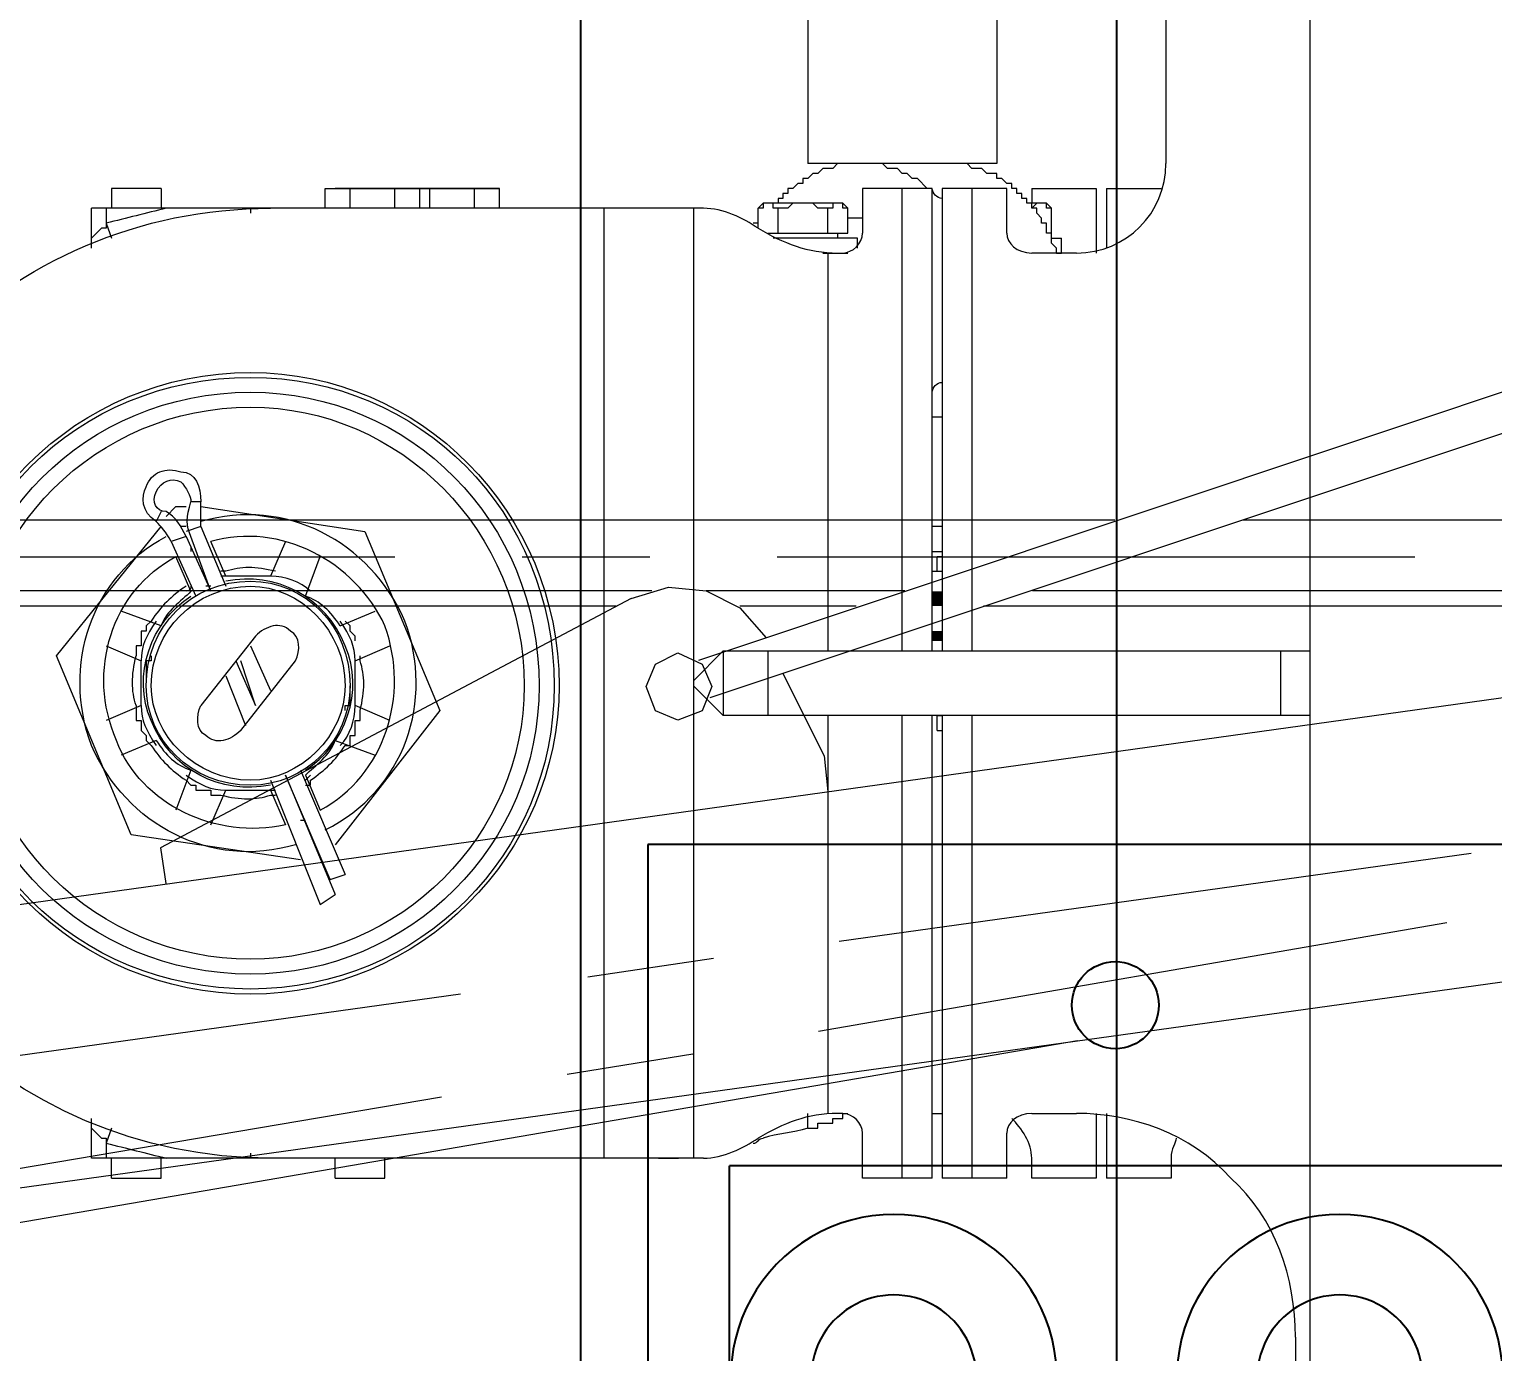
# Model space of a CAD drawing. Header units: millimetres. Extents: x 25083 to 52777, y 24772 to 45779.
# Drawn here: x 38677.4 to 38786.7, y 33509.1 to 33607.9 of the extents above; entities that cross this region are included whole.
import ezdxf

# ---------------------------------------------------------------- set-up
doc = ezdxf.new("R2010")
doc.units = ezdxf.units.MM
doc.layers.add('小车', color=7, linetype='Continuous')
doc.styles.get("Standard").update_dxf_attribs({"font": ''})
doc.styles.get('Standard').set_extended_font_data('SimSun')
doc.dimstyles.new('15', dxfattribs={"dimtxt": 15, "dimasz": 10, "dimexe": 2, "dimexo": 1, "dimgap": 1, "dimtad": 1, "dimdsep": 46, "dimtxsty": 'Standard', "dimcen": 2.5, "dimadec": 0, "dimazin": 0, "dimtfac": 1, "dimtmove": 2, "dimatfit": 3, "dimfxl": 1, "dimtolj": 1, "dimarcsym": 0})
doc.dimstyles.new('ISO-25', dxfattribs={"dimtxt": 2.5, "dimasz": 2.5, "dimexe": 1.25, "dimexo": 0.625, "dimtad": 1, "dimtxsty": 'Standard', "dimcen": 2.5, "dimadec": 0, "dimazin": 0, "dimtfac": 1, "dimtmove": 0, "dimatfit": 3, "dimfxl": 1, "dimarcsym": 0})

# ---------------------------------------------------------------- blocks, each defined once
blk = doc.blocks.new('A$C6E4F4F8B')
for p, q in [((0, 70), (197.2, 70)), ((0, 70), (0, 0)), ((197.2, 70), (197.2, 0)), ((40.15, 63.8), (57.53, 63.8)), ((62.1, 63.92), (62.1, 6.08)), ((135.1, 63.92), (135.1, 6.08)), ((157.05, 63.8), (139.67, 63.8)), ((57.53, 57.8), (40.15, 57.8)), ((139.67, 57.8), (157.05, 57.8)), ((62.5, 52.83), (62.5, 49.63)), ((68.5, 52.83), (68.5, 49.63)), ((128.7, 52.83), (128.7, 49.63)), ((134.7, 52.83), (134.7, 49.63)), ((68.5, 49.63), (62.5, 49.63)), ((128.7, 49.63), (134.7, 49.63)), ((54.12, 45.5), (40.15, 45.5)), ((143.08, 45.5), (157.05, 45.5)), ((54.12, 39.5), (40.15, 39.5)), ((143.08, 39.5), (157.05, 39.5)), ((54.12, 30.5), (40.15, 30.5)), ((143.08, 30.5), (157.05, 30.5)), ((54.12, 24.5), (40.15, 24.5)), ((143.08, 24.5), (157.05, 24.5)), ((62.5, 17.17), (62.5, 20.37)), ((68.5, 20.37), (62.5, 20.37)), ((68.5, 17.17), (68.5, 20.37)), ((128.7, 17.17), (128.7, 20.37)), ((128.7, 20.37), (134.7, 20.37)), ((134.7, 17.17), (134.7, 20.37)), ((57.53, 12.2), (40.15, 12.2)), ((139.67, 12.2), (157.05, 12.2)), ((40.15, 6.2), (57.53, 6.2)), ((157.05, 6.2), (139.67, 6.2)), ((0, 0), (197.2, 0))]:
    blk.add_line(p, q)
at = {"color": 1}
for p, q in [((64, 63.92), (24, 63.92)), ((24, 63.92), (24, 6.08)), ((74, 63.92), (24, 63.92)), ((24, 63.92), (24, 6.08)), ((123.2, 63.92), (173.2, 63.92)), ((133.2, 63.92), (173.2, 63.92)), ((173.2, 63.92), (173.2, 6.08)), ((173.2, 63.92), (173.2, 6.08)), ((64, 6.08), (24, 6.08)), ((74, 6.08), (24, 6.08)), ((123.2, 6.08), (173.2, 6.08)), ((133.2, 6.08), (173.2, 6.08))]:
    blk.add_line(p, q, dxfattribs=at)
at = {"color": 6, "ltscale": 15}
for p, q in [((74, 6.08), (74, 63.92)), ((123.2, 6.08), (123.2, 63.92))]:
    blk.add_line(p, q, dxfattribs=at)
for centre in [(47.28, 35), (47.28, 35), (149.92, 35), (149.92, 35)]:
    blk.add_circle(centre, 4.1, dxfattribs=at)
for centre in [(12, 34.89), (185.2, 34.89), (185.2, 34.89)]:
    blk.add_circle(centre, 3.25)
for centre, radius, start, end in [((39.79, 51.65), 12.16, 88.3056, 271.6944), ((57.53, 52.83), 10.97, 0, 90), ((139.67, 52.83), 10.97, 90, 180), ((157.41, 51.65), 12.16, 268.3056, 91.6944), ((39.8, 51.65), 6.16, 86.7014, 273.2986), ((57.53, 52.83), 4.97, 0, 90), ((139.67, 52.83), 4.97, 90, 180), ((157.4, 51.65), 6.16, 266.7014, 93.2986), ((54.12, 35), 4.5, 270, 90), ((143.08, 35), 4.5, 90, 270), ((39.79, 18.35), 12.16, 88.3056, 271.6944), ((157.41, 18.35), 12.16, 268.3056, 91.6944), ((39.8, 18.35), 6.16, 86.7014, 273.2986), ((157.4, 18.35), 6.16, 266.7014, 93.2986), ((57.53, 17.17), 10.97, 270, 0), ((57.53, 17.17), 4.97, 270, 0), ((139.67, 17.17), 10.97, 180, 270), ((139.67, 17.17), 4.97, 180, 270)]:
    blk.add_arc(centre, radius, start, end)
at = {"ltscale": 15}
for centre, start, end in [((54.12, 35), 270, 90), ((143.08, 35), 90, 270)]:
    blk.add_arc(centre, 10.5, start, end, dxfattribs=at)
blk = doc.blocks.new('*D925')
at = {"color": 0, "lineweight": -2}
for p, q in [((29677.86, 34881.66), (29677.86, 32448.29)), ((40733.02, 34757.65), (40733.02, 32448.29)), ((29680.36, 32449.54), (40730.52, 32449.54))]:
    blk.add_line(p, q, dxfattribs=at)
at = {"color": 0}
for points in [[(29680.36, 32449.96), (29680.36, 32449.13), (29677.86, 32449.54)], [(40730.52, 32449.13), (40730.52, 32449.96), (40733.02, 32449.54)]]:
    blk.add_solid(points, dxfattribs=at)
at = {"layer": 'DEFPOINTS', "color": 0}
for p in [(29677.86, 34882.29), (40733.02, 34758.27), (40733.02, 32449.54)]:
    blk.add_point(p, dxfattribs=at)
at = {"color": 0, "insert": (35205.44, 32451.63), "char_height": 2.5, "attachment_point": 5}
blk.add_mtext('11055,15', dxfattribs=at)
blk = doc.blocks.new('zw$D2F4')
h = blk.add_hatch(color=7)
h.dxf.hatch_style = 2
h.paths.add_polyline_path([(383.61, 745.32), (383.61, 746.06), (382.87, 746.06), (382.87, 745.32)])
h = blk.add_hatch(color=7)
h.dxf.hatch_style = 2
h.paths.add_polyline_path([(385.47, 746.06), (385.47, 745.32), (386.58, 745.32), (386.58, 746.06)])
at = {"color": 7, "lineweight": 5}
for points in [[(368.39, 805.85), (381.76, 811.42)], [(381.76, 811.42), (391.41, 803.62)], [(344.25, 763.14), (344.25, 808.82)], [(344.25, 808.82), (346.48, 808.82)], [(346.48, 808.82), (345.74, 808.08), (345.74, 807.71), (345.36, 807.71)], [(412.95, 808.82), (415.18, 808.82)], [(414.07, 807.71), (413.69, 807.71), (413.69, 808.08), (412.95, 808.82)], [(415.18, 763.14), (415.18, 808.82)], [(342.76, 807.33), (342.76, 803.62)], [(342.76, 807.33), (344.25, 807.33)], [(345.36, 807.71), (344.25, 807.71)], [(346.48, 807.33), (345.36, 807.71)], [(378.04, 805.11), (376.93, 807.71)], [(382.5, 807.71), (381.39, 805.11)], [(414.07, 807.71), (412.95, 807.33)], [(415.18, 807.71), (414.07, 807.71)], [(416.66, 807.33), (415.18, 807.33)], [(416.66, 803.62), (416.66, 807.33)], [(375.44, 803.99), (374.33, 806.59)], [(383.99, 803.62), (385.1, 806.59)], [(366.53, 793.22), (368.39, 805.85)], [(380.64, 804.73), (379.9, 804.73)], [(381.76, 804.36), (381.39, 804.36), (381.39, 804.73), (380.64, 804.73)], [(342.76, 803.62), (344.25, 803.62)], [(392.53, 803.62), (391.78, 803.99)], [(392.16, 803.25), (392.9, 802.51)], [(416.66, 803.62), (415.18, 803.62)], [(373.22, 801.39), (370.24, 802.51)], [(390.3, 802.88), (386.21, 801.02)], [(386.58, 801.39), (389.18, 802.51)], [(390.67, 801.76), (390.3, 802.88)], [(392.9, 802.51), (392.9, 801.76)], [(390.67, 801.76), (386.58, 799.91)], [(386.58, 799.91), (390.67, 801.39)], [(391.41, 800.65), (391.04, 801.76)], [(393.27, 800.65), (393.27, 801.39)], [(369.13, 799.91), (371.73, 798.79)], [(383.24, 796.57), (378.04, 800.65)], [(391.41, 800.65), (386.96, 798.79)], [(387.7, 798.79), (390.3, 799.91)], [(392.9, 800.65), (391.04, 788.4)], [(380.27, 798.79), (376.56, 797.31)], [(376.19, 797.68), (381.39, 793.59)], [(381.39, 798.05), (378.04, 796.57)], [(378.04, 796.57), (381.39, 797.68)], [(344.62, 796.94), (344.25, 796.94)], [(382.5, 796.94), (379.16, 795.45)], [(415.18, 796.94), (414.81, 796.94)], [(372.47, 795.45), (363.19, 791.74)], [(371.73, 795.45), (369.13, 794.34)], [(390.3, 794.34), (387.7, 795.45)], [(372.84, 794.34), (363.93, 790.62)], [(365.05, 790.99), (372.84, 794.34)], [(373.22, 793.22), (365.42, 789.88)], [(372.84, 792.85), (370.24, 791.74)], [(386.21, 792.85), (389.18, 791.74)], [(363.19, 791.74), (363.93, 790.62)], [(365.05, 790.99), (365.42, 789.88)], [(415.18, 791.37), (416.66, 791.37)], [(416.66, 791.37), (416.66, 790.25)], [(416.66, 791.37), (416.66, 790.62)], [(342.76, 790.62), (344.25, 790.62)], [(342.76, 790.62), (342.76, 786.91)], [(377.67, 782.82), (367.65, 790.62)], [(375.44, 790.62), (374.33, 787.65)], [(377.67, 789.88), (378.04, 789.88), (378.04, 789.51), (378.79, 789.51)], [(383.99, 790.25), (385.1, 787.65)], [(416.66, 778.74), (416.66, 790.62)], [(416.66, 790.25), (416.66, 789.51)], [(376.93, 786.54), (378.04, 789.14)], [(378.79, 789.51), (379.53, 789.51)], [(381.39, 789.14), (382.5, 786.54)], [(415.18, 789.51), (416.66, 789.51)], [(416.66, 789.51), (416.66, 787.65)], [(391.04, 788.4), (377.67, 782.82)], [(416.66, 787.65), (416.66, 786.17)], [(342.76, 786.91), (344.25, 786.91)], [(415.18, 786.17), (416.66, 786.17)], [(416.66, 786.17), (416.66, 785.05)], [(416.66, 785.05), (416.66, 784.31)], [(416.66, 784.68), (416.66, 784.31)], [(416.66, 784.31), (416.66, 784.68)], [(415.18, 784.31), (416.66, 784.31)], [(415.18, 783.57), (416.66, 783.57)], [(416.66, 784.31), (416.66, 783.57)], [(416.66, 783.57), (416.66, 781.71)], [(416.66, 781.71), (416.66, 780.23)], [(415.18, 780.23), (416.66, 780.23)], [(416.66, 780.23), (416.66, 779.11)], [(416.66, 779.11), (416.66, 778.37)], [(415.18, 778.37), (416.66, 778.37)], [(416.66, 778.37), (416.66, 778.74)], [(344.25, 766.48), (344.25, 772.06)], [(415.18, 766.48), (415.18, 772.06)], [(415.18, 770.57), (344.25, 770.57)], [(344.25, 766.48), (344.25, 765)], [(415.18, 765), (415.18, 766.48)], [(415.18, 763.89), (344.25, 763.89)], [(379.53, 763.89), (377.3, 761.66)], [(382.13, 761.66), (379.9, 763.89)], [(377.3, 717.84), (377.3, 761.66)], [(382.13, 761.66), (377.3, 761.66)], [(382.13, 761.66), (382.13, 717.84)], [(382.13, 758.32), (377.3, 758.32)], [(413.32, 758.32), (413.32, 752.37)], [(413.69, 759.06), (415.18, 759.06)], [(415.55, 758.69), (415.18, 759.06)], [(415.55, 758.32), (415.55, 758.69), (415.18, 758.69), (415.18, 759.06)], [(415.18, 757.57), (415.18, 757.94), (415.55, 757.94), (415.55, 758.32)], [(415.55, 752.74), (415.55, 758.69)], [(412.95, 753.12), (412.95, 757.94)], [(412.95, 751.63), (412.95, 757.94)], [(413.32, 757.57), (415.18, 757.57)], [(415.55, 755.72), (415.55, 756.46), (415.18, 756.83), (415.18, 757.57)], [(418.52, 751.63), (418.52, 753.12), (418.15, 753.49), (418.15, 754.23), (417.78, 754.6), (417.78, 754.97), (417.41, 755.34), (417.41, 755.72), (417.04, 755.72), (417.04, 756.09), (416.66, 756.46), (416.66, 756.83), (416.29, 756.83), (416.29, 757.2), (415.92, 757.2), (415.92, 757.57), (415.55, 757.57), (415.55, 757.94)], [(346.48, 755.34), (347.59, 755.34)], [(346.48, 755.34), (346.48, 754.6), (346.85, 754.6), (346.85, 753.49), (347.22, 753.49), (347.22, 752.74), (347.59, 752.74), (347.59, 752.37)], [(415.18, 753.86), (415.18, 754.6), (415.55, 754.97), (415.55, 755.72)], [(418.52, 741.23), (418.52, 755.34)], [(449.34, 755.34), (418.52, 755.34)], [(377.3, 753.86), (347.59, 753.86)], [(411.84, 753.86), (382.13, 753.86)], [(411.84, 754.23), (411.84, 752.37)], [(413.32, 753.86), (415.18, 753.86)], [(415.55, 753.12), (415.55, 753.49), (415.18, 753.49), (415.18, 753.86)], [(347.59, 752.74), (347.59, 753.12)], [(411.84, 753.12), (411.84, 752.74)], [(413.32, 753.12), (412.95, 753.12)], [(415.18, 752.37), (415.18, 752.74), (415.55, 752.74), (415.55, 753.12)], [(415.55, 752.74), (415.18, 752.37)], [(412.21, 751.63), (412.95, 751.63)], [(413.32, 752.37), (415.18, 752.37)], [(414.44, 751.63), (414.44, 752)], [(416.66, 746.43), (417.41, 747.17), (417.41, 747.55), (417.78, 747.92), (417.78, 748.29), (418.15, 748.66), (418.15, 749.4), (418.52, 749.77), (418.52, 750.52), (418.52, 750.89), (418.52, 751.63)], [(342.76, 751.26), (346.11, 751.26)], [(342.76, 746.06), (342.76, 751.26)], [(416.66, 751.26), (413.32, 751.26)], [(416.66, 746.06), (416.66, 751.26)], [(342.76, 748.29), (377.3, 748.29)], [(382.13, 748.29), (416.66, 748.29)], [(342.76, 746.06), (377.3, 746.06)], [(377.3, 745.32), (342.76, 745.32)], [(342.76, 740.49), (342.76, 745.32)], [(347.59, 746.06), (347.59, 745.32)], [(376.19, 745.69), (377.3, 745.69)], [(376.19, 745.69), (376.19, 745.32)], [(377.3, 745.69), (377.3, 745.32)], [(382.13, 746.06), (416.66, 746.06)], [(416.66, 745.32), (382.13, 745.32)], [(388.07, 746.06), (388.07, 745.32)], [(388.07, 745.69), (389.18, 745.69)], [(388.07, 745.69), (388.07, 745.32)], [(389.18, 745.69), (389.18, 745.32)], [(389.56, 746.06), (389.56, 745.32)], [(391.41, 745.32), (391.41, 746.06)], [(399.58, 745.32), (399.58, 746.06)], [(416.66, 740.49), (416.66, 745.32)], [(411.84, 736.78), (412.21, 736.78), (412.58, 737.15), (413.32, 737.15), (413.32, 737.52), (414.07, 737.52), (414.07, 737.89), (414.44, 737.89), (414.81, 738.26), (415.18, 738.26), (415.18, 738.63), (415.55, 738.63), (415.55, 739), (415.92, 739), (415.92, 739.38), (416.29, 739.38), (416.29, 739.75), (416.66, 739.75), (416.66, 740.12), (417.04, 740.12), (417.04, 740.49), (417.41, 740.86), (417.41, 741.23), (417.78, 741.23), (417.78, 741.98), (418.15, 742.35), (418.15, 743.09), (418.52, 743.46), (418.52, 744.95)], [(377.3, 743.09), (342.76, 743.09)], [(416.66, 743.09), (382.13, 743.09)], [(450.83, 741.23), (418.52, 741.23)], [(342.76, 740.49), (346.11, 740.49)], [(413.32, 740.49), (416.66, 740.49)], [(342.76, 738.63), (344.25, 738.63)], [(342.76, 733.81), (342.76, 738.63)], [(347.59, 738.63), (347.59, 735.29)], [(411.84, 735.29), (411.84, 738.63)], [(415.55, 737.89), (415.55, 738.26), (415.18, 738.63)], [(416.66, 738.63), (415.55, 738.63)], [(415.55, 737.52), (415.55, 738.63)], [(416.66, 738.63), (416.66, 733.81)], [(415.18, 737.15), (415.18, 737.52), (415.55, 737.52), (415.55, 737.89)], [(415.55, 737.52), (415.18, 737.15)], [(411.84, 736.78), (411.84, 736.4)], [(411.84, 736.4), (412.95, 736.4)], [(412.95, 737.15), (412.95, 736.4)], [(413.32, 737.15), (415.18, 737.15)], [(347.59, 733.81), (342.76, 733.81)], [(347.59, 733.06), (342.76, 733.06)], [(342.76, 728.23), (342.76, 733.06)], [(416.66, 733.81), (411.84, 733.81)], [(416.66, 733.06), (412.21, 733.06)], [(416.66, 733.06), (416.66, 728.98)], [(344.25, 728.23), (342.76, 728.23)], [(433.38, 728.61), (418.52, 728.61)], [(382.13, 720.07), (377.3, 720.07)], [(330.88, 718.95), (322.34, 718.95)], [(108.81, 717.84), (468.66, 717.84)]]:
    blk.add_lwpolyline(points, dxfattribs=at)
at = {"color": 7, "lineweight": 0}
for points in [[(378.04, 805.48), (376.93, 805.48), (376.93, 805.11), (376.56, 805.11)], [(384.36, 804.36), (383.99, 804.73), (383.61, 804.73), (383.61, 805.11), (382.5, 805.11), (382.5, 805.48), (381.76, 805.48)], [(376.56, 805.11), (376.19, 805.11), (375.82, 804.73), (375.44, 804.73), (375.07, 804.36)], [(372.47, 801.76), (372.1, 801.39), (372.1, 801.02), (371.73, 801.02), (371.73, 799.91), (371.36, 799.91), (371.36, 799.16)], [(388.07, 798.79), (388.07, 799.16)], [(371.36, 795.45), (371.36, 795.08)], [(372.1, 792.85), (372.1, 792.48), (372.47, 792.48)], [(375.07, 789.88), (375.07, 789.51), (375.82, 789.51), (375.82, 789.14), (376.93, 789.14), (376.93, 788.77), (377.67, 788.77)], [(382.87, 789.14), (383.24, 789.14), (383.61, 789.51), (383.99, 789.51), (384.36, 789.88)], [(381.39, 788.77), (381.76, 788.77)]]:
    blk.add_lwpolyline(points, dxfattribs=at)
at = {"color": 7, "lineweight": 5}
for points in [[(344.25, 795.45), (344.25, 815.13), (360.22, 830.73), (379.53, 830.73)], [(379.53, 830.73), (399.21, 830.73), (415.18, 815.13), (415.18, 795.45)], [(375.07, 808.82), (381.01, 811.05), (387.7, 808.82), (390.67, 803.25)], [(346.48, 808.82), (346.85, 808.82), (346.85, 808.82), (347.22, 808.82)], [(367.65, 793.59), (365.79, 799.91), (369.13, 806.22), (375.07, 808.82)], [(375.44, 806.96), (380.64, 809.19), (386.58, 807.33), (389.18, 802.51)], [(412.21, 808.82), (412.58, 808.82), (412.58, 808.82), (412.95, 808.82)], [(345.36, 807.71), (344.99, 806.22), (344.62, 804.73), (344.25, 803.25)], [(415.18, 803.25), (414.81, 804.73), (414.44, 806.22), (414.07, 807.71)], [(369.13, 794.34), (368.02, 799.54), (370.62, 805.11), (375.44, 806.96)], [(376.93, 804.36), (380.27, 805.85), (384.36, 804.36), (386.21, 801.39)], [(372.1, 795.45), (371.36, 799.16), (373.22, 802.88), (376.93, 804.36)], [(378.04, 805.11), (376.93, 805.11), (376.19, 804.73), (375.07, 803.99)], [(378.04, 805.11), (379.16, 805.11), (380.27, 805.11), (381.39, 805.11)], [(384.36, 803.99), (383.24, 804.73), (382.5, 805.11), (381.39, 805.11)], [(391.78, 803.99), (392.53, 805.11), (393.64, 805.11), (394.38, 804.73)], [(392.53, 803.25), (392.53, 803.99), (393.27, 804.36), (394.01, 803.99)], [(394.38, 804.73), (395.5, 804.36), (395.87, 803.25), (395.5, 802.14)], [(375.44, 803.99), (374.33, 803.25), (373.59, 802.51), (373.22, 801.39)], [(386.58, 801.39), (385.84, 802.14), (385.1, 803.25), (383.99, 803.62)], [(390.3, 802.88), (391.04, 803.25), (391.41, 803.62), (391.78, 803.99)], [(390.67, 801.76), (391.41, 802.14), (392.16, 802.51), (392.53, 803.25)], [(394.01, 803.99), (394.75, 803.62), (395.13, 802.88), (394.75, 802.14)], [(391.41, 801.76), (391.41, 801.76), (391.41, 801.76), (391.41, 802.14)], [(395.5, 802.14), (395.5, 801.02), (394.38, 800.65), (393.27, 800.65)], [(394.75, 802.14), (394.38, 801.76), (393.64, 801.39), (393.27, 801.39)], [(372.84, 801.76), (372.1, 800.65), (371.73, 799.91), (371.73, 798.79)], [(375.82, 800.28), (376.19, 801.02), (377.3, 801.02), (378.04, 800.65)], [(386.96, 801.39), (386.96, 801.39), (386.58, 801.39), (386.58, 801.76)], [(389.93, 801.39), (389.56, 801.39), (389.56, 801.39), (389.56, 801.39)], [(390.67, 801.39), (391.41, 801.76), (392.16, 801.76), (393.27, 801.39)], [(376.19, 797.68), (375.44, 798.42), (375.07, 799.54), (375.82, 800.28)], [(383.99, 786.91), (388.81, 789.14), (391.78, 794.71), (390.3, 799.91)], [(384.36, 785.42), (390.3, 788.02), (393.64, 794.34), (391.78, 800.65)], [(386.96, 799.91), (386.96, 800.28), (386.96, 800.28), (386.96, 800.28)], [(386.96, 799.91), (386.96, 800.28), (386.96, 800.28), (386.96, 800.28)], [(387.33, 800.28), (387.33, 800.28), (387.33, 800.28), (387.33, 800.28)], [(391.41, 800.65), (391.78, 800.65), (392.53, 800.65), (393.27, 800.65)], [(371.73, 798.79), (371.73, 797.68), (371.73, 796.57), (371.73, 795.45)], [(382.5, 789.88), (386.21, 791.37), (388.07, 795.08), (387.33, 798.79)], [(387.7, 798.79), (387.7, 798.79), (387.7, 798.79), (387.7, 799.16)], [(387.7, 795.45), (387.7, 796.57), (387.7, 797.68), (387.7, 798.79)], [(383.61, 793.97), (384.36, 794.71), (383.99, 795.82), (383.24, 796.57)], [(371.73, 795.45), (371.73, 795.45), (371.73, 795.45), (371.73, 795.08)], [(386.58, 792.48), (387.33, 793.22), (387.7, 794.34), (387.7, 795.45)], [(372.47, 794.34), (372.47, 794.34), (372.47, 794.34), (372.47, 794.34)], [(372.47, 794.34), (372.47, 794.34), (372.47, 794.34), (372.47, 794.34)], [(369.5, 793.22), (369.5, 793.22), (369.5, 793.22), (369.5, 792.85)], [(372.1, 793.97), (372.1, 793.97), (372.1, 793.97), (372.1, 793.97)], [(381.39, 793.59), (382.13, 793.22), (383.24, 793.22), (383.61, 793.97)], [(368.02, 792.48), (368.02, 792.48), (368.02, 792.48), (368.02, 792.48)], [(372.47, 792.85), (372.47, 792.85), (372.47, 792.85), (372.84, 792.48)], [(372.84, 792.85), (373.59, 792.11), (374.33, 790.99), (375.44, 790.62)], [(373.22, 792.85), (375.07, 789.88), (379.16, 788.4), (382.5, 789.88)], [(383.99, 790.25), (385.1, 790.99), (385.84, 791.74), (386.21, 792.85)], [(368.76, 791.37), (371.73, 785.42), (378.41, 783.2), (384.36, 785.42)], [(370.24, 791.74), (372.84, 786.91), (378.79, 785.05), (383.99, 786.91)], [(375.07, 790.25), (375.82, 789.51), (376.93, 789.14), (378.04, 789.14)], [(381.39, 789.14), (382.5, 789.14), (383.24, 789.51), (384.36, 790.25)], [(378.04, 789.14), (379.16, 789.14), (380.27, 789.14), (381.39, 789.14)], [(344.25, 763.14), (344.25, 761.66), (344.99, 760.17), (345.74, 759.06)], [(413.69, 759.06), (414.44, 760.17), (415.18, 761.66), (415.18, 763.14)], [(345.36, 759.43), (345.36, 759.06), (345.74, 759.06), (345.74, 758.69)], [(414.07, 759.06), (414.07, 759.43), (414.07, 759.43), (414.07, 759.43)], [(347.59, 753.12), (347.59, 755.34), (346.85, 757.2), (345.74, 759.06)], [(346.48, 755.34), (346.11, 756.46), (346.11, 757.57), (345.74, 758.69)], [(413.69, 759.06), (412.58, 757.2), (411.84, 755.34), (411.84, 753.12)], [(346.11, 751.26), (346.85, 751.26), (347.59, 752), (347.59, 752.74)], [(411.84, 752.74), (411.84, 752), (412.58, 751.26), (413.32, 751.26)], [(412.95, 753.49), (412.95, 753.49), (412.95, 753.49), (412.95, 753.49)], [(414.44, 752), (414.44, 752), (414.44, 752.37), (414.44, 752.37)], [(414.44, 751.26), (414.44, 751.26), (414.44, 751.63), (414.44, 752)], [(414.44, 751.26), (414.44, 751.26), (414.44, 751.26), (414.44, 751.63)], [(401.44, 746.06), (401.81, 746.06), (402.18, 745.69), (402.18, 745.32)], [(415.92, 745.32), (415.92, 745.69), (416.29, 746.06), (416.66, 746.06)], [(344.25, 738.63), (345.36, 738.63), (346.48, 739.38), (347.22, 740.12)], [(347.59, 738.63), (347.59, 739.75), (346.85, 740.49), (346.11, 740.49)], [(413.32, 740.49), (412.58, 740.49), (411.84, 739.75), (411.84, 738.63)], [(342.76, 723.78), (346.11, 726.75), (347.59, 731.21), (347.59, 735.29)], [(411.84, 735.29), (411.84, 731.58), (414.81, 728.61), (418.52, 728.61)], [(345.74, 727.86), (345.36, 727.86), (344.99, 728.23), (344.25, 728.23)], [(330.88, 718.95), (335.34, 718.95), (339.79, 720.44), (342.76, 723.78)]]:
    blk.add_open_spline(points, degree=3, dxfattribs=at)
for points in [[(379.53, 820.33), (366.9, 820.33), (356.5, 809.93), (356.5, 796.94), (356.5, 784.31), (366.9, 773.91), (379.53, 773.91), (392.53, 773.91), (402.92, 784.31), (402.92, 796.94), (402.92, 809.93), (392.53, 820.33), (379.53, 820.33)], [(379.53, 819.96), (366.9, 819.96), (356.88, 809.93), (356.88, 796.94), (356.88, 784.31), (366.9, 774.28), (379.53, 774.28), (392.53, 774.28), (402.55, 784.31), (402.55, 796.94), (402.55, 809.93), (392.53, 819.96), (379.53, 819.96)], [(379.53, 818.85), (367.65, 818.85), (357.99, 809.19), (357.99, 796.94), (357.99, 785.05), (367.65, 775.4), (379.53, 775.4), (391.78, 775.4), (401.44, 785.05), (401.44, 796.94), (401.44, 809.19), (391.78, 818.85), (379.53, 818.85)], [(379.53, 817.73), (368.39, 817.73), (359.1, 808.45), (359.1, 796.94), (359.1, 785.8), (368.39, 776.51), (379.53, 776.51), (391.04, 776.51), (400.33, 785.8), (400.33, 796.94), (400.33, 808.45), (391.04, 817.73), (379.53, 817.73)], [(379.53, 804.73), (375.44, 804.73), (372.1, 801.39), (372.1, 796.94), (372.1, 792.85), (375.44, 789.51), (379.53, 789.51), (383.99, 789.51), (387.33, 792.85), (387.33, 796.94), (387.33, 801.39), (383.99, 804.73), (379.53, 804.73)], [(379.53, 804.36), (375.82, 804.36), (372.47, 801.02), (372.47, 796.94), (372.47, 793.22), (375.82, 789.88), (379.53, 789.88), (383.61, 789.88), (386.96, 793.22), (386.96, 796.94), (386.96, 801.02), (383.61, 804.36), (379.53, 804.36)]]:
    blk.add_open_spline(points, degree=3, knots=[0, 0, 0, 0, 1, 1, 1, 2, 2, 2, 3, 3, 3, 4, 4, 4, 4], dxfattribs=at)
at = {"color": 7, "lineweight": 0}
for points in [[(378.04, 805.48), (379.16, 805.85), (380.27, 805.85), (381.76, 805.48)], [(375.07, 804.36), (373.96, 803.62), (373.22, 802.88), (372.47, 801.76)], [(386.96, 801.76), (386.21, 802.88), (385.47, 803.62), (384.36, 804.36)], [(387.7, 800.28), (387.7, 800.28), (387.7, 800.28), (387.7, 800.28)], [(371.36, 799.16), (370.99, 797.68), (370.99, 796.57), (371.36, 795.45)], [(388.07, 795.08), (388.44, 796.57), (388.44, 797.68), (388.07, 798.79)], [(371.73, 793.97), (371.73, 793.97), (371.73, 793.97), (371.73, 793.97)], [(372.47, 792.48), (373.22, 791.37), (373.96, 790.62), (375.07, 789.88)], [(377.67, 788.77), (379.16, 788.4), (380.27, 788.4), (381.39, 788.77)]]:
    blk.add_open_spline(points, degree=3, dxfattribs=at)
blk = doc.blocks.new('*D469')
at = {"layer": 'DEFPOINTS', "color": 0}
for p in [(36061.19, 116692.22), (36180.04, 116685.35), (36180.04, 116527.03)]:
    blk.add_point(p, dxfattribs=at)
at = {"layer": '小车', "color": 0, "linetype": 'Continuous', "lineweight": -2}
for p, q in [((36061.19, 116691.22), (36061.19, 116525.03)), ((36180.04, 116684.35), (36180.04, 116525.03)), ((36071.19, 116527.03), (36084.17, 116527.03)), ((36170.04, 116527.03), (36146.42, 116527.03))]:
    blk.add_line(p, q, dxfattribs=at)
at = {"layer": '小车', "color": 0}
for points in [[(36071.19, 116528.7), (36071.19, 116525.37), (36061.19, 116527.03)], [(36170.04, 116528.7), (36170.04, 116525.37), (36180.04, 116527.03)]]:
    blk.add_solid(points, dxfattribs=at)
at = {"layer": '小车', "color": 0, "insert": (36115.3, 116527.03), "char_height": 15, "attachment_point": 5}
blk.add_mtext('\\A1;118.85', dxfattribs=at)
blk = doc.blocks.new('*D470')
at = {"layer": 'DEFPOINTS', "color": 0}
for p in [(36180.04, 116639.33), (36197.54, 116639.33), (36197.54, 116438.26)]:
    blk.add_point(p, dxfattribs=at)
at = {"layer": '小车', "color": 0, "linetype": 'Continuous', "lineweight": -2}
for p, q in [((36180.04, 116638.33), (36180.04, 116436.26)), ((36197.54, 116638.33), (36197.54, 116436.26)), ((36170.04, 116438.26), (36160.04, 116438.26)), ((36180.04, 116438.26), (36197.54, 116438.26)), ((36207.54, 116438.26), (36217.54, 116438.26))]:
    blk.add_line(p, q, dxfattribs=at)
at = {"layer": '小车', "color": 0}
for points in [[(36170.04, 116439.93), (36170.04, 116436.59), (36180.04, 116438.26)], [(36207.54, 116439.93), (36207.54, 116436.59), (36197.54, 116438.26)]]:
    blk.add_solid(points, dxfattribs=at)
at = {"layer": '小车', "color": 0, "insert": (36193.65, 116438.26), "char_height": 15, "attachment_point": 5}
blk.add_mtext('\\A1;17.5', dxfattribs=at)
blk = doc.blocks.new('A$C1A4175F5')
at = {"layer": '小车', "color": 7, "lineweight": 0}
for points in [[(428.216, 502.968), (867.071, 356.403)], [(428.216, 499.749), (866.231, 353.604)], [(826.475, 366.902), (714.207, 366.902)], [(716.727, 366.202), (971.501, 330.646)], [(951.483, 366.902), (835.994, 366.902)], [(872.111, 361.023), (869.311, 361.863), (866.511, 361.583), (863.992, 360.323), (862.032, 358.083)], [(749.343, 361.583), (842.154, 361.583)], [(851.673, 361.583), (866.511, 361.583)], [(870.571, 361.583), (951.483, 361.583)], [(872.111, 361.023), (907.247, 342.405)], [(845.793, 360.463), (758.162, 360.463)], [(863.992, 360.463), (855.312, 360.463)], [(951.483, 360.463), (873.231, 360.463)], [(860.772, 355.424), (857.692, 349.264)], [(857.692, 349.264), (857.412, 346.604)], [(713.787, 345.345), (971.501, 309.508)], [(907.247, 342.405), (906.827, 339.745)], [(838.794, 327.986), (971.501, 305.169)]]:
    blk.add_lwpolyline(points, dxfattribs=at)
at = {"layer": '小车', "color": 1, "lineweight": 0}
for points in [[(813.597, 364.103), (861.192, 364.103)], [(870.711, 364.103), (880.23, 364.103)], [(889.749, 364.103), (937.484, 364.103)], [(809.397, 341.985), (856.572, 335.406)], [(811.217, 336.805), (858.112, 328.686)], [(865.951, 334.146), (875.33, 332.746)], [(884.849, 331.486), (932.025, 324.907)], [(867.491, 327.006), (876.87, 325.467)], [(886.249, 323.787), (933.284, 315.808)]]:
    blk.add_lwpolyline(points, dxfattribs=at)
at = {"layer": '小车', "color": 7, "lineweight": 0}
blk.add_lwpolyline([(870.991, 354.444), (870.291, 356.123), (868.611, 356.963), (866.791, 356.123), (866.091, 354.444), (866.791, 352.624), (868.611, 351.924), (870.291, 352.624), (870.991, 354.444)], close=True, dxfattribs=at)
at = {"layer": '小车'}
for base, p1, p2, picture, middle in [((212.358, 337.78), (93.511, 502.968), (212.358, 496.098), '*D469', (147.619, 337.78)), ((229.857, 249.006), (212.358, 450.073), (229.857, 450.073), '*D470', (225.974, 249.006))]:
    dim = blk.add_linear_dim(base=base, p1=p1, p2=p2, dimstyle='15', override={"dimfxl": 0.18}, dxfattribs=at)
    dim.commit()
    dim.dimension.update_dxf_attribs({"geometry": picture, "text_midpoint": middle, "dimtype": 128, "insert": (-35967.681, -116189.253)})
blk = doc.blocks.new('zw$50CE')
blk.add_blockref('zw$D2F4', (22.01, 103.57))
at = {"layer": '小车', "ltscale": 10, "xscale": -1, "rotation": 270}
blk.add_blockref('A$C1A4175F5', (47.03, 0), dxfattribs=at)

msp = doc.modelspace()

# ---------------------------------------------------------------- linework, layer by layer
for p, q in [((38758.63, 33290.649), (38758.63, 34123.983)), ((38758.63, 33301.542), (38758.63, 33745.5))]:
    msp.add_line(p, q)
at = {"ltscale": 15}
msp.add_lwpolyline([(38718.63, 33273.983), (38718.63, 34140.649), (38798.63, 34140.649), (38798.63, 33273.983)], close=True, dxfattribs=at)

# ---------------------------------------------------------------- block references
for name, p, rotation in [('zw$50CE', (39594.481, 33157.316), 90), ('A$C6E4F4F8B', (38723.63, 33546.999), 270)]:
    msp.add_blockref(name, p, dxfattribs=dict(rotation=rotation))

# ---------------------------------------------------------------- dimensions: what is measured, and where the dimension line sits
dim = msp.add_linear_dim(base=(40733.0166, 32449.5434), p1=(29677.8617, 34882.2868), p2=(40733.0166, 34758.2702), dimstyle='ISO-25')
dim.commit()
dim.dimension.update_dxf_attribs({"geometry": '*D925', "text_midpoint": (35205.4391, 32449.5434), "dimtype": 160})

doc.saveas('drawing.dxf')
